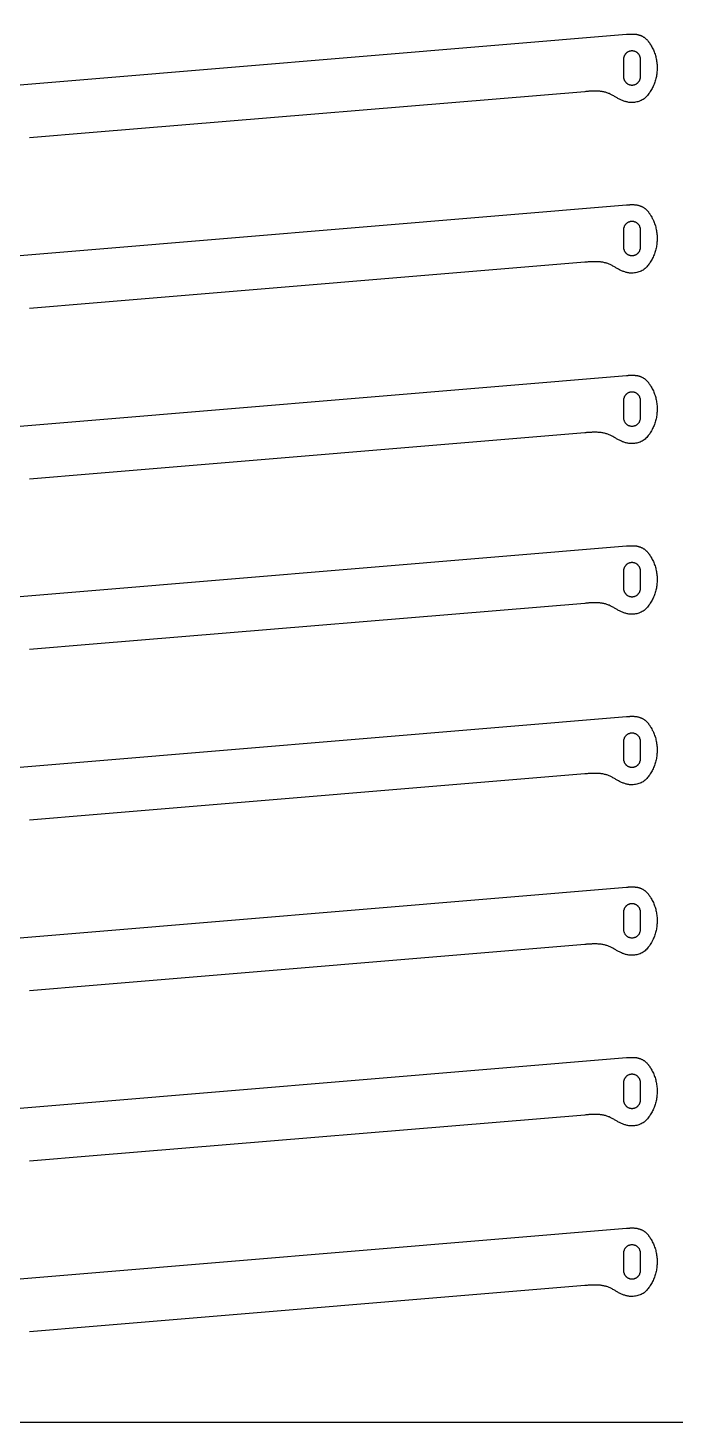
# Model space of a CAD drawing. Header units: millimetres. Extents: x 0 to 590, y 0 to 295.
# Drawn here: x 243.5 to 315.6, y 0 to 155.3 of the extents above; entities that cross this region are included whole.
import ezdxf

# ---------------------------------------------------------------- set-up
doc = ezdxf.new("R2010")
doc.units = ezdxf.units.MM
doc.layers.add('CUT_red', color=1, linetype='Continuous', true_color=0xff0000)
doc.layers.add('REF_delete', color=7, linetype='Continuous')

msp = doc.modelspace()

# ---------------------------------------------------------------- linework, layer by layer
at = {"layer": 'CUT_red', "true_color": 0xff0000}
for points in [[(231.96, 148.08), (235.49, 148.37), (310.18, 154.6), (310.24, 154.6), (310.3, 154.61)], [(310.3, 154.61), (310.36, 154.61), (310.42, 154.62), (310.48, 154.62), (310.54, 154.62), (310.59, 154.63), (310.65, 154.63), (310.71, 154.63), (310.77, 154.63), (310.83, 154.63), (310.89, 154.63), (310.95, 154.63), (311, 154.63), (311.06, 154.62), (311.12, 154.62), (311.17, 154.61), (311.23, 154.61), (311.29, 154.6), (311.34, 154.59), (311.4, 154.58), (311.45, 154.57), (311.5, 154.55), (311.56, 154.54), (311.61, 154.52), (311.66, 154.51), (311.71, 154.49), (311.76, 154.47), (311.81, 154.45), (311.86, 154.43), (311.91, 154.41), (311.96, 154.38), (312, 154.36), (312.05, 154.33), (312.09, 154.3), (312.14, 154.27), (312.18, 154.24), (312.22, 154.21), (312.26, 154.18), (312.3, 154.15), (312.34, 154.11), (312.38, 154.08), (312.42, 154.04), (312.45, 154.01), (312.49, 153.97), (312.52, 153.93), (312.56, 153.89), (312.59, 153.85), (312.62, 153.81), (312.65, 153.77), (312.68, 153.73), (312.71, 153.68), (312.74, 153.64), (312.77, 153.6), (312.8, 153.55), (312.83, 153.51), (312.85, 153.47), (312.88, 153.42), (312.91, 153.38), (312.93, 153.33), (313, 153.22), (313.06, 153.1), (313.12, 152.99), (313.18, 152.87), (313.23, 152.75), (313.28, 152.63), (313.32, 152.5), (313.37, 152.38), (313.4, 152.25), (313.44, 152.13), (313.47, 152), (313.5, 151.87), (313.52, 151.74), (313.54, 151.61), (313.56, 151.48), (313.58, 151.35), (313.59, 151.22), (313.59, 151.09), (313.6, 150.96), (313.6, 150.83), (313.6, 150.7), (313.59, 150.56), (313.58, 150.43), (313.57, 150.3), (313.56, 150.17), (313.54, 150.04), (313.51, 149.91), (313.49, 149.78), (313.46, 149.66), (313.43, 149.53), (313.39, 149.4), (313.35, 149.28), (313.31, 149.15), (313.26, 149.03), (313.21, 148.91), (313.16, 148.79), (313.1, 148.67), (313.04, 148.56), (312.98, 148.44), (312.91, 148.33), (312.84, 148.22), (312.77, 148.11), (312.69, 148), (312.61, 147.9), (312.53, 147.8), (312.44, 147.7), (312.35, 147.6), (312.26, 147.51), (312.16, 147.42), (312.05, 147.34), (311.94, 147.29), (311.82, 147.23), (311.7, 147.18), (311.57, 147.13), (311.45, 147.09), (311.32, 147.06), (311.19, 147.04), (311.06, 147.02), (310.93, 147), (310.8, 147), (310.71, 147), (310.62, 147), (310.53, 147.01), (310.43, 147.02), (310.34, 147.04), (310.25, 147.06), (310.16, 147.08), (310.08, 147.1), (309.99, 147.13), (309.9, 147.16), (309.81, 147.19), (309.73, 147.22), (309.64, 147.26), (309.56, 147.3), (309.48, 147.34), (309.4, 147.38), (309.31, 147.42), (309.23, 147.46), (309.15, 147.51), (309.07, 147.55), (308.99, 147.6), (308.91, 147.65), (308.84, 147.69), (308.76, 147.74), (308.68, 147.78), (308.59, 147.83), (308.51, 147.87), (308.43, 147.91), (308.35, 147.95), (308.27, 147.99), (308.18, 148.02), (308.09, 148.06), (308.01, 148.09), (307.92, 148.11), (307.83, 148.14), (307.74, 148.16), (307.65, 148.18), (307.56, 148.2), (307.47, 148.22), (307.38, 148.23), (307.29, 148.24), (307.2, 148.25), (307.11, 148.26), (307.02, 148.26), (306.93, 148.27), (306.83, 148.27), (306.74, 148.27), (306.65, 148.27), (306.56, 148.27), (306.47, 148.27), (306.37, 148.27), (306.28, 148.26), (306.19, 148.26), (306.1, 148.25), (306.01, 148.25), (305.92, 148.24), (305.82, 148.23), (305.73, 148.23), (305.64, 148.22), (305.55, 148.21), (250.8, 143.65), (243.69, 143.06)], [(311.75, 149.9), (311.75, 151.8), (311.75, 151.85), (311.75, 151.89), (311.74, 151.94), (311.73, 151.99), (311.72, 152.03), (311.71, 152.08), (311.69, 152.12), (311.68, 152.16), (311.66, 152.21), (311.64, 152.25), (311.62, 152.29), (311.59, 152.33), (311.56, 152.37), (311.53, 152.4), (311.5, 152.44), (311.47, 152.47), (311.44, 152.5), (311.4, 152.53), (311.37, 152.56), (311.33, 152.59), (311.29, 152.61), (311.25, 152.64), (311.21, 152.66), (311.16, 152.68), (311.12, 152.69), (311.08, 152.71), (311.03, 152.72), (310.99, 152.73), (310.94, 152.74), (310.89, 152.75), (310.85, 152.75), (310.8, 152.75), (310.75, 152.75), (310.71, 152.75), (310.66, 152.74), (310.61, 152.73), (310.57, 152.72), (310.52, 152.71), (310.48, 152.69), (310.44, 152.68), (310.39, 152.66), (310.35, 152.64), (310.31, 152.61), (310.27, 152.59), (310.23, 152.56), (310.2, 152.53), (310.16, 152.5), (310.13, 152.47), (310.1, 152.44), (310.07, 152.4), (310.04, 152.37), (310.01, 152.33), (309.99, 152.29), (309.96, 152.25), (309.94, 152.21), (309.92, 152.16), (309.91, 152.12), (309.89, 152.08), (309.88, 152.03), (309.87, 151.99), (309.86, 151.94), (309.85, 151.89), (309.85, 151.85), (309.85, 151.8), (309.85, 149.9), (309.85, 149.85), (309.85, 149.81), (309.86, 149.76), (309.87, 149.71), (309.88, 149.67), (309.89, 149.62), (309.91, 149.58), (309.92, 149.54), (309.94, 149.49), (309.96, 149.45), (309.99, 149.41), (310.01, 149.37), (310.04, 149.33), (310.07, 149.3), (310.1, 149.26), (310.13, 149.23), (310.16, 149.2), (310.2, 149.17), (310.23, 149.14), (310.27, 149.11), (310.31, 149.09), (310.35, 149.06), (310.39, 149.04), (310.44, 149.02), (310.48, 149.01), (310.52, 148.99), (310.57, 148.98), (310.61, 148.97), (310.66, 148.96), (310.71, 148.95), (310.75, 148.95), (310.8, 148.95), (310.85, 148.95), (310.89, 148.95), (310.94, 148.96), (310.99, 148.97), (311.03, 148.98), (311.08, 148.99), (311.12, 149.01), (311.16, 149.02), (311.21, 149.04), (311.25, 149.06), (311.29, 149.09), (311.33, 149.11), (311.37, 149.14), (311.4, 149.17), (311.44, 149.2), (311.47, 149.23), (311.5, 149.26), (311.53, 149.3), (311.56, 149.33), (311.59, 149.37), (311.62, 149.41), (311.64, 149.45), (311.66, 149.49), (311.68, 149.54), (311.69, 149.58), (311.71, 149.62), (311.72, 149.67), (311.73, 149.71), (311.74, 149.76), (311.75, 149.81), (311.75, 149.85), (311.75, 149.9)], [(231.96, 129.08), (235.49, 129.37), (310.18, 135.6), (310.24, 135.6), (310.3, 135.61)], [(310.3, 135.61), (310.36, 135.61), (310.42, 135.62), (310.48, 135.62), (310.54, 135.62), (310.59, 135.63), (310.65, 135.63), (310.71, 135.63), (310.77, 135.63), (310.83, 135.63), (310.89, 135.63), (310.95, 135.63), (311, 135.63), (311.06, 135.62), (311.12, 135.62), (311.17, 135.61), (311.23, 135.61), (311.29, 135.6), (311.34, 135.59), (311.4, 135.58), (311.45, 135.57), (311.5, 135.55), (311.56, 135.54), (311.61, 135.52), (311.66, 135.51), (311.71, 135.49), (311.76, 135.47), (311.81, 135.45), (311.86, 135.43), (311.91, 135.41), (311.96, 135.38), (312, 135.36), (312.05, 135.33), (312.09, 135.3), (312.14, 135.27), (312.18, 135.24), (312.22, 135.21), (312.26, 135.18), (312.3, 135.15), (312.34, 135.11), (312.38, 135.08), (312.42, 135.04), (312.45, 135.01), (312.49, 134.97), (312.52, 134.93), (312.56, 134.89), (312.59, 134.85), (312.62, 134.81), (312.65, 134.77), (312.68, 134.73), (312.71, 134.68), (312.74, 134.64), (312.77, 134.6), (312.8, 134.55), (312.83, 134.51), (312.85, 134.47), (312.88, 134.42), (312.91, 134.38), (312.93, 134.33), (313, 134.22), (313.06, 134.1), (313.12, 133.99), (313.18, 133.87), (313.23, 133.75), (313.28, 133.63), (313.32, 133.5), (313.37, 133.38), (313.4, 133.25), (313.44, 133.13), (313.47, 133), (313.5, 132.87), (313.52, 132.74), (313.54, 132.61), (313.56, 132.48), (313.58, 132.35), (313.59, 132.22), (313.59, 132.09), (313.6, 131.96), (313.6, 131.83), (313.6, 131.7), (313.59, 131.56), (313.58, 131.43), (313.57, 131.3), (313.56, 131.17), (313.54, 131.04), (313.51, 130.91), (313.49, 130.78), (313.46, 130.66), (313.43, 130.53), (313.39, 130.4), (313.35, 130.28), (313.31, 130.15), (313.26, 130.03), (313.21, 129.91), (313.16, 129.79), (313.1, 129.67), (313.04, 129.56), (312.98, 129.44), (312.91, 129.33), (312.84, 129.22), (312.77, 129.11), (312.69, 129), (312.61, 128.9), (312.53, 128.8), (312.44, 128.7), (312.35, 128.6), (312.26, 128.51), (312.16, 128.42), (312.05, 128.34), (311.94, 128.29), (311.82, 128.23), (311.7, 128.18), (311.57, 128.13), (311.45, 128.09), (311.32, 128.06), (311.19, 128.04), (311.06, 128.02), (310.93, 128), (310.8, 128), (310.71, 128), (310.62, 128), (310.53, 128.01), (310.43, 128.02), (310.34, 128.04), (310.25, 128.06), (310.16, 128.08), (310.08, 128.1), (309.99, 128.13), (309.9, 128.16), (309.81, 128.19), (309.73, 128.22), (309.64, 128.26), (309.56, 128.3), (309.48, 128.34), (309.4, 128.38), (309.31, 128.42), (309.23, 128.46), (309.15, 128.51), (309.07, 128.55), (308.99, 128.6), (308.91, 128.65), (308.84, 128.69), (308.76, 128.74), (308.68, 128.78), (308.59, 128.83), (308.51, 128.87), (308.43, 128.91), (308.35, 128.95), (308.27, 128.99), (308.18, 129.02), (308.09, 129.06), (308.01, 129.09), (307.92, 129.11), (307.83, 129.14), (307.74, 129.16), (307.65, 129.18), (307.56, 129.2), (307.47, 129.22), (307.38, 129.23), (307.29, 129.24), (307.2, 129.25), (307.11, 129.26), (307.02, 129.26), (306.93, 129.27), (306.83, 129.27), (306.74, 129.27), (306.65, 129.27), (306.56, 129.27), (306.47, 129.27), (306.37, 129.27), (306.28, 129.26), (306.19, 129.26), (306.1, 129.25), (306.01, 129.25), (305.92, 129.24), (305.82, 129.23), (305.73, 129.23), (305.64, 129.22), (305.55, 129.21), (250.8, 124.65), (243.69, 124.06)], [(311.75, 130.9), (311.75, 132.8), (311.75, 132.85), (311.75, 132.89), (311.74, 132.94), (311.73, 132.99), (311.72, 133.03), (311.71, 133.08), (311.69, 133.12), (311.68, 133.16), (311.66, 133.21), (311.64, 133.25), (311.62, 133.29), (311.59, 133.33), (311.56, 133.37), (311.53, 133.4), (311.5, 133.44), (311.47, 133.47), (311.44, 133.5), (311.4, 133.53), (311.37, 133.56), (311.33, 133.59), (311.29, 133.61), (311.25, 133.64), (311.21, 133.66), (311.16, 133.68), (311.12, 133.69), (311.08, 133.71), (311.03, 133.72), (310.99, 133.73), (310.94, 133.74), (310.89, 133.75), (310.85, 133.75), (310.8, 133.75), (310.75, 133.75), (310.71, 133.75), (310.66, 133.74), (310.61, 133.73), (310.57, 133.72), (310.52, 133.71), (310.48, 133.69), (310.44, 133.68), (310.39, 133.66), (310.35, 133.64), (310.31, 133.61), (310.27, 133.59), (310.23, 133.56), (310.2, 133.53), (310.16, 133.5), (310.13, 133.47), (310.1, 133.44), (310.07, 133.4), (310.04, 133.37), (310.01, 133.33), (309.99, 133.29), (309.96, 133.25), (309.94, 133.21), (309.92, 133.16), (309.91, 133.12), (309.89, 133.08), (309.88, 133.03), (309.87, 132.99), (309.86, 132.94), (309.85, 132.89), (309.85, 132.85), (309.85, 132.8), (309.85, 130.9), (309.85, 130.85), (309.85, 130.81), (309.86, 130.76), (309.87, 130.71), (309.88, 130.67), (309.89, 130.62), (309.91, 130.58), (309.92, 130.54), (309.94, 130.49), (309.96, 130.45), (309.99, 130.41), (310.01, 130.37), (310.04, 130.33), (310.07, 130.3), (310.1, 130.26), (310.13, 130.23), (310.16, 130.2), (310.2, 130.17), (310.23, 130.14), (310.27, 130.11), (310.31, 130.09), (310.35, 130.06), (310.39, 130.04), (310.44, 130.02), (310.48, 130.01), (310.52, 129.99), (310.57, 129.98), (310.61, 129.97), (310.66, 129.96), (310.71, 129.95), (310.75, 129.95), (310.8, 129.95), (310.85, 129.95), (310.89, 129.95), (310.94, 129.96), (310.99, 129.97), (311.03, 129.98), (311.08, 129.99), (311.12, 130.01), (311.16, 130.02), (311.21, 130.04), (311.25, 130.06), (311.29, 130.09), (311.33, 130.11), (311.37, 130.14), (311.4, 130.17), (311.44, 130.2), (311.47, 130.23), (311.5, 130.26), (311.53, 130.3), (311.56, 130.33), (311.59, 130.37), (311.62, 130.41), (311.64, 130.45), (311.66, 130.49), (311.68, 130.54), (311.69, 130.58), (311.71, 130.62), (311.72, 130.67), (311.73, 130.71), (311.74, 130.76), (311.75, 130.81), (311.75, 130.85), (311.75, 130.9)], [(231.96, 110.08), (235.49, 110.37), (310.18, 116.6), (310.24, 116.6), (310.3, 116.61)], [(310.3, 116.61), (310.36, 116.61), (310.42, 116.62), (310.48, 116.62), (310.54, 116.62), (310.59, 116.63), (310.65, 116.63), (310.71, 116.63), (310.77, 116.63), (310.83, 116.63), (310.89, 116.63), (310.95, 116.63), (311, 116.63), (311.06, 116.62), (311.12, 116.62), (311.17, 116.61), (311.23, 116.61), (311.29, 116.6), (311.34, 116.59), (311.4, 116.58), (311.45, 116.57), (311.5, 116.55), (311.56, 116.54), (311.61, 116.52), (311.66, 116.51), (311.71, 116.49), (311.76, 116.47), (311.81, 116.45), (311.86, 116.43), (311.91, 116.41), (311.96, 116.38), (312, 116.36), (312.05, 116.33), (312.09, 116.3), (312.14, 116.27), (312.18, 116.24), (312.22, 116.21), (312.26, 116.18), (312.3, 116.15), (312.34, 116.11), (312.38, 116.08), (312.42, 116.04), (312.45, 116.01), (312.49, 115.97), (312.52, 115.93), (312.56, 115.89), (312.59, 115.85), (312.62, 115.81), (312.65, 115.77), (312.68, 115.73), (312.71, 115.68), (312.74, 115.64), (312.77, 115.6), (312.8, 115.55), (312.83, 115.51), (312.85, 115.47), (312.88, 115.42), (312.91, 115.38), (312.93, 115.33), (313, 115.22), (313.06, 115.1), (313.12, 114.99), (313.18, 114.87), (313.23, 114.75), (313.28, 114.63), (313.32, 114.5), (313.37, 114.38), (313.4, 114.25), (313.44, 114.13), (313.47, 114), (313.5, 113.87), (313.52, 113.74), (313.54, 113.61), (313.56, 113.48), (313.58, 113.35), (313.59, 113.22), (313.59, 113.09), (313.6, 112.96), (313.6, 112.83), (313.6, 112.7), (313.59, 112.56), (313.58, 112.43), (313.57, 112.3), (313.56, 112.17), (313.54, 112.04), (313.51, 111.91), (313.49, 111.78), (313.46, 111.66), (313.43, 111.53), (313.39, 111.4), (313.35, 111.28), (313.31, 111.15), (313.26, 111.03), (313.21, 110.91), (313.16, 110.79), (313.1, 110.67), (313.04, 110.56), (312.98, 110.44), (312.91, 110.33), (312.84, 110.22), (312.77, 110.11), (312.69, 110), (312.61, 109.9), (312.53, 109.8), (312.44, 109.7), (312.35, 109.6), (312.26, 109.51), (312.16, 109.42), (312.05, 109.34), (311.94, 109.29), (311.82, 109.23), (311.7, 109.18), (311.57, 109.13), (311.45, 109.09), (311.32, 109.06), (311.19, 109.04), (311.06, 109.02), (310.93, 109), (310.8, 109), (310.71, 109), (310.62, 109), (310.53, 109.01), (310.43, 109.02), (310.34, 109.04), (310.25, 109.06), (310.16, 109.08), (310.08, 109.1), (309.99, 109.13), (309.9, 109.16), (309.81, 109.19), (309.73, 109.22), (309.64, 109.26), (309.56, 109.3), (309.48, 109.34), (309.4, 109.38), (309.31, 109.42), (309.23, 109.46), (309.15, 109.51), (309.07, 109.55), (308.99, 109.6), (308.91, 109.65), (308.84, 109.69), (308.76, 109.74), (308.68, 109.78), (308.59, 109.83), (308.51, 109.87), (308.43, 109.91), (308.35, 109.95), (308.27, 109.99), (308.18, 110.02), (308.09, 110.06), (308.01, 110.09), (307.92, 110.11), (307.83, 110.14), (307.74, 110.16), (307.65, 110.18), (307.56, 110.2), (307.47, 110.22), (307.38, 110.23), (307.29, 110.24), (307.2, 110.25), (307.11, 110.26), (307.02, 110.26), (306.93, 110.27), (306.83, 110.27), (306.74, 110.27), (306.65, 110.27), (306.56, 110.27), (306.47, 110.27), (306.37, 110.27), (306.28, 110.26), (306.19, 110.26), (306.1, 110.25), (306.01, 110.25), (305.92, 110.24), (305.82, 110.23), (305.73, 110.23), (305.64, 110.22), (305.55, 110.21), (250.8, 105.65), (243.69, 105.06)], [(311.75, 111.9), (311.75, 113.8), (311.75, 113.85), (311.75, 113.89), (311.74, 113.94), (311.73, 113.99), (311.72, 114.03), (311.71, 114.08), (311.69, 114.12), (311.68, 114.16), (311.66, 114.21), (311.64, 114.25), (311.62, 114.29), (311.59, 114.33), (311.56, 114.37), (311.53, 114.4), (311.5, 114.44), (311.47, 114.47), (311.44, 114.5), (311.4, 114.53), (311.37, 114.56), (311.33, 114.59), (311.29, 114.61), (311.25, 114.64), (311.21, 114.66), (311.16, 114.68), (311.12, 114.69), (311.08, 114.71), (311.03, 114.72), (310.99, 114.73), (310.94, 114.74), (310.89, 114.75), (310.85, 114.75), (310.8, 114.75), (310.75, 114.75), (310.71, 114.75), (310.66, 114.74), (310.61, 114.73), (310.57, 114.72), (310.52, 114.71), (310.48, 114.69), (310.44, 114.68), (310.39, 114.66), (310.35, 114.64), (310.31, 114.61), (310.27, 114.59), (310.23, 114.56), (310.2, 114.53), (310.16, 114.5), (310.13, 114.47), (310.1, 114.44), (310.07, 114.4), (310.04, 114.37), (310.01, 114.33), (309.99, 114.29), (309.96, 114.25), (309.94, 114.21), (309.92, 114.16), (309.91, 114.12), (309.89, 114.08), (309.88, 114.03), (309.87, 113.99), (309.86, 113.94), (309.85, 113.89), (309.85, 113.85), (309.85, 113.8), (309.85, 111.9), (309.85, 111.85), (309.85, 111.81), (309.86, 111.76), (309.87, 111.71), (309.88, 111.67), (309.89, 111.62), (309.91, 111.58), (309.92, 111.54), (309.94, 111.49), (309.96, 111.45), (309.99, 111.41), (310.01, 111.37), (310.04, 111.33), (310.07, 111.3), (310.1, 111.26), (310.13, 111.23), (310.16, 111.2), (310.2, 111.17), (310.23, 111.14), (310.27, 111.11), (310.31, 111.09), (310.35, 111.06), (310.39, 111.04), (310.44, 111.02), (310.48, 111.01), (310.52, 110.99), (310.57, 110.98), (310.61, 110.97), (310.66, 110.96), (310.71, 110.95), (310.75, 110.95), (310.8, 110.95), (310.85, 110.95), (310.89, 110.95), (310.94, 110.96), (310.99, 110.97), (311.03, 110.98), (311.08, 110.99), (311.12, 111.01), (311.16, 111.02), (311.21, 111.04), (311.25, 111.06), (311.29, 111.09), (311.33, 111.11), (311.37, 111.14), (311.4, 111.17), (311.44, 111.2), (311.47, 111.23), (311.5, 111.26), (311.53, 111.3), (311.56, 111.33), (311.59, 111.37), (311.62, 111.41), (311.64, 111.45), (311.66, 111.49), (311.68, 111.54), (311.69, 111.58), (311.71, 111.62), (311.72, 111.67), (311.73, 111.71), (311.74, 111.76), (311.75, 111.81), (311.75, 111.85), (311.75, 111.9)], [(231.96, 91.08), (235.49, 91.37), (310.18, 97.6), (310.24, 97.6), (310.3, 97.61)], [(310.3, 97.61), (310.36, 97.61), (310.42, 97.62), (310.48, 97.62), (310.54, 97.62), (310.59, 97.63), (310.65, 97.63), (310.71, 97.63), (310.77, 97.63), (310.83, 97.63), (310.89, 97.63), (310.95, 97.63), (311, 97.63), (311.06, 97.62), (311.12, 97.62), (311.17, 97.61), (311.23, 97.61), (311.29, 97.6), (311.34, 97.59), (311.4, 97.58), (311.45, 97.57), (311.5, 97.55), (311.56, 97.54), (311.61, 97.52), (311.66, 97.51), (311.71, 97.49), (311.76, 97.47), (311.81, 97.45), (311.86, 97.43), (311.91, 97.41), (311.96, 97.38), (312, 97.36), (312.05, 97.33), (312.09, 97.3), (312.14, 97.27), (312.18, 97.24), (312.22, 97.21), (312.26, 97.18), (312.3, 97.15), (312.34, 97.11), (312.38, 97.08), (312.42, 97.04), (312.45, 97.01), (312.49, 96.97), (312.52, 96.93), (312.56, 96.89), (312.59, 96.85), (312.62, 96.81), (312.65, 96.77), (312.68, 96.73), (312.71, 96.68), (312.74, 96.64), (312.77, 96.6), (312.8, 96.55), (312.83, 96.51), (312.85, 96.47), (312.88, 96.42), (312.91, 96.38), (312.93, 96.33), (313, 96.22), (313.06, 96.1), (313.12, 95.99), (313.18, 95.87), (313.23, 95.75), (313.28, 95.63), (313.32, 95.5), (313.37, 95.38), (313.4, 95.25), (313.44, 95.13), (313.47, 95), (313.5, 94.87), (313.52, 94.74), (313.54, 94.61), (313.56, 94.48), (313.58, 94.35), (313.59, 94.22), (313.59, 94.09), (313.6, 93.96), (313.6, 93.83), (313.6, 93.7), (313.59, 93.56), (313.58, 93.43), (313.57, 93.3), (313.56, 93.17), (313.54, 93.04), (313.51, 92.91), (313.49, 92.78), (313.46, 92.66), (313.43, 92.53), (313.39, 92.4), (313.35, 92.28), (313.31, 92.15), (313.26, 92.03), (313.21, 91.91), (313.16, 91.79), (313.1, 91.67), (313.04, 91.56), (312.98, 91.44), (312.91, 91.33), (312.84, 91.22), (312.77, 91.11), (312.69, 91), (312.61, 90.9), (312.53, 90.8), (312.44, 90.7), (312.35, 90.6), (312.26, 90.51), (312.16, 90.42), (312.05, 90.34), (311.94, 90.29), (311.82, 90.23), (311.7, 90.18), (311.57, 90.13), (311.45, 90.09), (311.32, 90.06), (311.19, 90.04), (311.06, 90.02), (310.93, 90), (310.8, 90), (310.71, 90), (310.62, 90), (310.53, 90.01), (310.43, 90.02), (310.34, 90.04), (310.25, 90.06), (310.16, 90.08), (310.08, 90.1), (309.99, 90.13), (309.9, 90.16), (309.81, 90.19), (309.73, 90.22), (309.64, 90.26), (309.56, 90.3), (309.48, 90.34), (309.4, 90.38), (309.31, 90.42), (309.23, 90.46), (309.15, 90.51), (309.07, 90.55), (308.99, 90.6), (308.91, 90.65), (308.84, 90.69), (308.76, 90.74), (308.68, 90.78), (308.59, 90.83), (308.51, 90.87), (308.43, 90.91), (308.35, 90.95), (308.27, 90.99), (308.18, 91.02), (308.09, 91.06), (308.01, 91.09), (307.92, 91.11), (307.83, 91.14), (307.74, 91.16), (307.65, 91.18), (307.56, 91.2), (307.47, 91.22), (307.38, 91.23), (307.29, 91.24), (307.2, 91.25), (307.11, 91.26), (307.02, 91.26), (306.93, 91.27), (306.83, 91.27), (306.74, 91.27), (306.65, 91.27), (306.56, 91.27), (306.47, 91.27), (306.37, 91.27), (306.28, 91.26), (306.19, 91.26), (306.1, 91.25), (306.01, 91.25), (305.92, 91.24), (305.82, 91.23), (305.73, 91.23), (305.64, 91.22), (305.55, 91.21), (250.8, 86.65), (243.69, 86.06)], [(311.75, 92.9), (311.75, 94.8), (311.75, 94.85), (311.75, 94.89), (311.74, 94.94), (311.73, 94.99), (311.72, 95.03), (311.71, 95.08), (311.69, 95.12), (311.68, 95.16), (311.66, 95.21), (311.64, 95.25), (311.62, 95.29), (311.59, 95.33), (311.56, 95.37), (311.53, 95.4), (311.5, 95.44), (311.47, 95.47), (311.44, 95.5), (311.4, 95.53), (311.37, 95.56), (311.33, 95.59), (311.29, 95.61), (311.25, 95.64), (311.21, 95.66), (311.16, 95.68), (311.12, 95.69), (311.08, 95.71), (311.03, 95.72), (310.99, 95.73), (310.94, 95.74), (310.89, 95.75), (310.85, 95.75), (310.8, 95.75), (310.75, 95.75), (310.71, 95.75), (310.66, 95.74), (310.61, 95.73), (310.57, 95.72), (310.52, 95.71), (310.48, 95.69), (310.44, 95.68), (310.39, 95.66), (310.35, 95.64), (310.31, 95.61), (310.27, 95.59), (310.23, 95.56), (310.2, 95.53), (310.16, 95.5), (310.13, 95.47), (310.1, 95.44), (310.07, 95.4), (310.04, 95.37), (310.01, 95.33), (309.99, 95.29), (309.96, 95.25), (309.94, 95.21), (309.92, 95.16), (309.91, 95.12), (309.89, 95.08), (309.88, 95.03), (309.87, 94.99), (309.86, 94.94), (309.85, 94.89), (309.85, 94.85), (309.85, 94.8), (309.85, 92.9), (309.85, 92.85), (309.85, 92.81), (309.86, 92.76), (309.87, 92.71), (309.88, 92.67), (309.89, 92.62), (309.91, 92.58), (309.92, 92.54), (309.94, 92.49), (309.96, 92.45), (309.99, 92.41), (310.01, 92.37), (310.04, 92.33), (310.07, 92.3), (310.1, 92.26), (310.13, 92.23), (310.16, 92.2), (310.2, 92.17), (310.23, 92.14), (310.27, 92.11), (310.31, 92.09), (310.35, 92.06), (310.39, 92.04), (310.44, 92.02), (310.48, 92.01), (310.52, 91.99), (310.57, 91.98), (310.61, 91.97), (310.66, 91.96), (310.71, 91.95), (310.75, 91.95), (310.8, 91.95), (310.85, 91.95), (310.89, 91.95), (310.94, 91.96), (310.99, 91.97), (311.03, 91.98), (311.08, 91.99), (311.12, 92.01), (311.16, 92.02), (311.21, 92.04), (311.25, 92.06), (311.29, 92.09), (311.33, 92.11), (311.37, 92.14), (311.4, 92.17), (311.44, 92.2), (311.47, 92.23), (311.5, 92.26), (311.53, 92.3), (311.56, 92.33), (311.59, 92.37), (311.62, 92.41), (311.64, 92.45), (311.66, 92.49), (311.68, 92.54), (311.69, 92.58), (311.71, 92.62), (311.72, 92.67), (311.73, 92.71), (311.74, 92.76), (311.75, 92.81), (311.75, 92.85), (311.75, 92.9)], [(231.96, 72.08), (235.49, 72.37), (310.18, 78.6), (310.24, 78.6), (310.3, 78.61)], [(310.3, 78.61), (310.36, 78.61), (310.42, 78.62), (310.48, 78.62), (310.54, 78.62), (310.59, 78.63), (310.65, 78.63), (310.71, 78.63), (310.77, 78.63), (310.83, 78.63), (310.89, 78.63), (310.95, 78.63), (311, 78.63), (311.06, 78.62), (311.12, 78.62), (311.17, 78.61), (311.23, 78.61), (311.29, 78.6), (311.34, 78.59), (311.4, 78.58), (311.45, 78.57), (311.5, 78.55), (311.56, 78.54), (311.61, 78.52), (311.66, 78.51), (311.71, 78.49), (311.76, 78.47), (311.81, 78.45), (311.86, 78.43), (311.91, 78.41), (311.96, 78.38), (312, 78.36), (312.05, 78.33), (312.09, 78.3), (312.14, 78.27), (312.18, 78.24), (312.22, 78.21), (312.26, 78.18), (312.3, 78.15), (312.34, 78.11), (312.38, 78.08), (312.42, 78.04), (312.45, 78.01), (312.49, 77.97), (312.52, 77.93), (312.56, 77.89), (312.59, 77.85), (312.62, 77.81), (312.65, 77.77), (312.68, 77.73), (312.71, 77.68), (312.74, 77.64), (312.77, 77.6), (312.8, 77.55), (312.83, 77.51), (312.85, 77.47), (312.88, 77.42), (312.91, 77.38), (312.93, 77.33), (313, 77.22), (313.06, 77.1), (313.12, 76.99), (313.18, 76.87), (313.23, 76.75), (313.28, 76.63), (313.32, 76.5), (313.37, 76.38), (313.4, 76.25), (313.44, 76.13), (313.47, 76), (313.5, 75.87), (313.52, 75.74), (313.54, 75.61), (313.56, 75.48), (313.58, 75.35), (313.59, 75.22), (313.59, 75.09), (313.6, 74.96), (313.6, 74.83), (313.6, 74.7), (313.59, 74.56), (313.58, 74.43), (313.57, 74.3), (313.56, 74.17), (313.54, 74.04), (313.51, 73.91), (313.49, 73.78), (313.46, 73.66), (313.43, 73.53), (313.39, 73.4), (313.35, 73.28), (313.31, 73.15), (313.26, 73.03), (313.21, 72.91), (313.16, 72.79), (313.1, 72.67), (313.04, 72.56), (312.98, 72.44), (312.91, 72.33), (312.84, 72.22), (312.77, 72.11), (312.69, 72), (312.61, 71.9), (312.53, 71.8), (312.44, 71.7), (312.35, 71.6), (312.26, 71.51), (312.16, 71.42), (312.05, 71.34), (311.94, 71.29), (311.82, 71.23), (311.7, 71.18), (311.57, 71.13), (311.45, 71.09), (311.32, 71.06), (311.19, 71.04), (311.06, 71.02), (310.93, 71), (310.8, 71), (310.71, 71), (310.62, 71), (310.53, 71.01), (310.43, 71.02), (310.34, 71.04), (310.25, 71.06), (310.16, 71.08), (310.08, 71.1), (309.99, 71.13), (309.9, 71.16), (309.81, 71.19), (309.73, 71.22), (309.64, 71.26), (309.56, 71.3), (309.48, 71.34), (309.4, 71.38), (309.31, 71.42), (309.23, 71.46), (309.15, 71.51), (309.07, 71.55), (308.99, 71.6), (308.91, 71.65), (308.84, 71.69), (308.76, 71.74), (308.68, 71.78), (308.59, 71.83), (308.51, 71.87), (308.43, 71.91), (308.35, 71.95), (308.27, 71.99), (308.18, 72.02), (308.09, 72.06), (308.01, 72.09), (307.92, 72.11), (307.83, 72.14), (307.74, 72.16), (307.65, 72.18), (307.56, 72.2), (307.47, 72.22), (307.38, 72.23), (307.29, 72.24), (307.2, 72.25), (307.11, 72.26), (307.02, 72.26), (306.93, 72.27), (306.83, 72.27), (306.74, 72.27), (306.65, 72.27), (306.56, 72.27), (306.47, 72.27), (306.37, 72.27), (306.28, 72.26), (306.19, 72.26), (306.1, 72.25), (306.01, 72.25), (305.92, 72.24), (305.82, 72.23), (305.73, 72.23), (305.64, 72.22), (305.55, 72.21), (250.8, 67.65), (243.69, 67.06)], [(311.75, 73.9), (311.75, 75.8), (311.75, 75.85), (311.75, 75.89), (311.74, 75.94), (311.73, 75.99), (311.72, 76.03), (311.71, 76.08), (311.69, 76.12), (311.68, 76.16), (311.66, 76.21), (311.64, 76.25), (311.62, 76.29), (311.59, 76.33), (311.56, 76.37), (311.53, 76.4), (311.5, 76.44), (311.47, 76.47), (311.44, 76.5), (311.4, 76.53), (311.37, 76.56), (311.33, 76.59), (311.29, 76.61), (311.25, 76.64), (311.21, 76.66), (311.16, 76.68), (311.12, 76.69), (311.08, 76.71), (311.03, 76.72), (310.99, 76.73), (310.94, 76.74), (310.89, 76.75), (310.85, 76.75), (310.8, 76.75), (310.75, 76.75), (310.71, 76.75), (310.66, 76.74), (310.61, 76.73), (310.57, 76.72), (310.52, 76.71), (310.48, 76.69), (310.44, 76.68), (310.39, 76.66), (310.35, 76.64), (310.31, 76.61), (310.27, 76.59), (310.23, 76.56), (310.2, 76.53), (310.16, 76.5), (310.13, 76.47), (310.1, 76.44), (310.07, 76.4), (310.04, 76.37), (310.01, 76.33), (309.99, 76.29), (309.96, 76.25), (309.94, 76.21), (309.92, 76.16), (309.91, 76.12), (309.89, 76.08), (309.88, 76.03), (309.87, 75.99), (309.86, 75.94), (309.85, 75.89), (309.85, 75.85), (309.85, 75.8), (309.85, 73.9), (309.85, 73.85), (309.85, 73.81), (309.86, 73.76), (309.87, 73.71), (309.88, 73.67), (309.89, 73.62), (309.91, 73.58), (309.92, 73.54), (309.94, 73.49), (309.96, 73.45), (309.99, 73.41), (310.01, 73.37), (310.04, 73.33), (310.07, 73.3), (310.1, 73.26), (310.13, 73.23), (310.16, 73.2), (310.2, 73.17), (310.23, 73.14), (310.27, 73.11), (310.31, 73.09), (310.35, 73.06), (310.39, 73.04), (310.44, 73.02), (310.48, 73.01), (310.52, 72.99), (310.57, 72.98), (310.61, 72.97), (310.66, 72.96), (310.71, 72.95), (310.75, 72.95), (310.8, 72.95), (310.85, 72.95), (310.89, 72.95), (310.94, 72.96), (310.99, 72.97), (311.03, 72.98), (311.08, 72.99), (311.12, 73.01), (311.16, 73.02), (311.21, 73.04), (311.25, 73.06), (311.29, 73.09), (311.33, 73.11), (311.37, 73.14), (311.4, 73.17), (311.44, 73.2), (311.47, 73.23), (311.5, 73.26), (311.53, 73.3), (311.56, 73.33), (311.59, 73.37), (311.62, 73.41), (311.64, 73.45), (311.66, 73.49), (311.68, 73.54), (311.69, 73.58), (311.71, 73.62), (311.72, 73.67), (311.73, 73.71), (311.74, 73.76), (311.75, 73.81), (311.75, 73.85), (311.75, 73.9)], [(231.96, 53.08), (235.49, 53.37), (310.18, 59.6), (310.24, 59.6), (310.3, 59.61)], [(310.3, 59.61), (310.36, 59.61), (310.42, 59.62), (310.48, 59.62), (310.54, 59.62), (310.59, 59.63), (310.65, 59.63), (310.71, 59.63), (310.77, 59.63), (310.83, 59.63), (310.89, 59.63), (310.95, 59.63), (311, 59.63), (311.06, 59.62), (311.12, 59.62), (311.17, 59.61), (311.23, 59.61), (311.29, 59.6), (311.34, 59.59), (311.4, 59.58), (311.45, 59.57), (311.5, 59.55), (311.56, 59.54), (311.61, 59.52), (311.66, 59.51), (311.71, 59.49), (311.76, 59.47), (311.81, 59.45), (311.86, 59.43), (311.91, 59.41), (311.96, 59.38), (312, 59.36), (312.05, 59.33), (312.09, 59.3), (312.14, 59.27), (312.18, 59.24), (312.22, 59.21), (312.26, 59.18), (312.3, 59.15), (312.34, 59.11), (312.38, 59.08), (312.42, 59.04), (312.45, 59.01), (312.49, 58.97), (312.52, 58.93), (312.56, 58.89), (312.59, 58.85), (312.62, 58.81), (312.65, 58.77), (312.68, 58.73), (312.71, 58.68), (312.74, 58.64), (312.77, 58.6), (312.8, 58.55), (312.83, 58.51), (312.85, 58.47), (312.88, 58.42), (312.91, 58.38), (312.93, 58.33), (313, 58.22), (313.06, 58.1), (313.12, 57.99), (313.18, 57.87), (313.23, 57.75), (313.28, 57.63), (313.32, 57.5), (313.37, 57.38), (313.4, 57.25), (313.44, 57.13), (313.47, 57), (313.5, 56.87), (313.52, 56.74), (313.54, 56.61), (313.56, 56.48), (313.58, 56.35), (313.59, 56.22), (313.59, 56.09), (313.6, 55.96), (313.6, 55.83), (313.6, 55.7), (313.59, 55.56), (313.58, 55.43), (313.57, 55.3), (313.56, 55.17), (313.54, 55.04), (313.51, 54.91), (313.49, 54.78), (313.46, 54.66), (313.43, 54.53), (313.39, 54.4), (313.35, 54.28), (313.31, 54.15), (313.26, 54.03), (313.21, 53.91), (313.16, 53.79), (313.1, 53.67), (313.04, 53.56), (312.98, 53.44), (312.91, 53.33), (312.84, 53.22), (312.77, 53.11), (312.69, 53), (312.61, 52.9), (312.53, 52.8), (312.44, 52.7), (312.35, 52.6), (312.26, 52.51), (312.16, 52.42), (312.05, 52.34), (311.94, 52.29), (311.82, 52.23), (311.7, 52.18), (311.57, 52.13), (311.45, 52.09), (311.32, 52.06), (311.19, 52.04), (311.06, 52.02), (310.93, 52), (310.8, 52), (310.71, 52), (310.62, 52), (310.53, 52.01), (310.43, 52.02), (310.34, 52.04), (310.25, 52.06), (310.16, 52.08), (310.08, 52.1), (309.99, 52.13), (309.9, 52.16), (309.81, 52.19), (309.73, 52.22), (309.64, 52.26), (309.56, 52.3), (309.48, 52.34), (309.4, 52.38), (309.31, 52.42), (309.23, 52.46), (309.15, 52.51), (309.07, 52.55), (308.99, 52.6), (308.91, 52.65), (308.84, 52.69), (308.76, 52.74), (308.68, 52.78), (308.59, 52.83), (308.51, 52.87), (308.43, 52.91), (308.35, 52.95), (308.27, 52.99), (308.18, 53.02), (308.09, 53.06), (308.01, 53.09), (307.92, 53.11), (307.83, 53.14), (307.74, 53.16), (307.65, 53.18), (307.56, 53.2), (307.47, 53.22), (307.38, 53.23), (307.29, 53.24), (307.2, 53.25), (307.11, 53.26), (307.02, 53.26), (306.93, 53.27), (306.83, 53.27), (306.74, 53.27), (306.65, 53.27), (306.56, 53.27), (306.47, 53.27), (306.37, 53.27), (306.28, 53.26), (306.19, 53.26), (306.1, 53.25), (306.01, 53.25), (305.92, 53.24), (305.82, 53.23), (305.73, 53.23), (305.64, 53.22), (305.55, 53.21), (250.8, 48.65), (243.69, 48.06)], [(311.75, 54.9), (311.75, 56.8), (311.75, 56.85), (311.75, 56.89), (311.74, 56.94), (311.73, 56.99), (311.72, 57.03), (311.71, 57.08), (311.69, 57.12), (311.68, 57.16), (311.66, 57.21), (311.64, 57.25), (311.62, 57.29), (311.59, 57.33), (311.56, 57.37), (311.53, 57.4), (311.5, 57.44), (311.47, 57.47), (311.44, 57.5), (311.4, 57.53), (311.37, 57.56), (311.33, 57.59), (311.29, 57.61), (311.25, 57.64), (311.21, 57.66), (311.16, 57.68), (311.12, 57.69), (311.08, 57.71), (311.03, 57.72), (310.99, 57.73), (310.94, 57.74), (310.89, 57.75), (310.85, 57.75), (310.8, 57.75), (310.75, 57.75), (310.71, 57.75), (310.66, 57.74), (310.61, 57.73), (310.57, 57.72), (310.52, 57.71), (310.48, 57.69), (310.44, 57.68), (310.39, 57.66), (310.35, 57.64), (310.31, 57.61), (310.27, 57.59), (310.23, 57.56), (310.2, 57.53), (310.16, 57.5), (310.13, 57.47), (310.1, 57.44), (310.07, 57.4), (310.04, 57.37), (310.01, 57.33), (309.99, 57.29), (309.96, 57.25), (309.94, 57.21), (309.92, 57.16), (309.91, 57.12), (309.89, 57.08), (309.88, 57.03), (309.87, 56.99), (309.86, 56.94), (309.85, 56.89), (309.85, 56.85), (309.85, 56.8), (309.85, 54.9), (309.85, 54.85), (309.85, 54.81), (309.86, 54.76), (309.87, 54.71), (309.88, 54.67), (309.89, 54.62), (309.91, 54.58), (309.92, 54.54), (309.94, 54.49), (309.96, 54.45), (309.99, 54.41), (310.01, 54.37), (310.04, 54.33), (310.07, 54.3), (310.1, 54.26), (310.13, 54.23), (310.16, 54.2), (310.2, 54.17), (310.23, 54.14), (310.27, 54.11), (310.31, 54.09), (310.35, 54.06), (310.39, 54.04), (310.44, 54.02), (310.48, 54.01), (310.52, 53.99), (310.57, 53.98), (310.61, 53.97), (310.66, 53.96), (310.71, 53.95), (310.75, 53.95), (310.8, 53.95), (310.85, 53.95), (310.89, 53.95), (310.94, 53.96), (310.99, 53.97), (311.03, 53.98), (311.08, 53.99), (311.12, 54.01), (311.16, 54.02), (311.21, 54.04), (311.25, 54.06), (311.29, 54.09), (311.33, 54.11), (311.37, 54.14), (311.4, 54.17), (311.44, 54.2), (311.47, 54.23), (311.5, 54.26), (311.53, 54.3), (311.56, 54.33), (311.59, 54.37), (311.62, 54.41), (311.64, 54.45), (311.66, 54.49), (311.68, 54.54), (311.69, 54.58), (311.71, 54.62), (311.72, 54.67), (311.73, 54.71), (311.74, 54.76), (311.75, 54.81), (311.75, 54.85), (311.75, 54.9)], [(231.96, 34.08), (235.49, 34.37), (310.18, 40.6), (310.24, 40.6), (310.3, 40.61)], [(310.3, 40.61), (310.36, 40.61), (310.42, 40.62), (310.48, 40.62), (310.54, 40.62), (310.59, 40.63), (310.65, 40.63), (310.71, 40.63), (310.77, 40.63), (310.83, 40.63), (310.89, 40.63), (310.95, 40.63), (311, 40.63), (311.06, 40.62), (311.12, 40.62), (311.17, 40.61), (311.23, 40.61), (311.29, 40.6), (311.34, 40.59), (311.4, 40.58), (311.45, 40.57), (311.5, 40.55), (311.56, 40.54), (311.61, 40.52), (311.66, 40.51), (311.71, 40.49), (311.76, 40.47), (311.81, 40.45), (311.86, 40.43), (311.91, 40.41), (311.96, 40.38), (312, 40.36), (312.05, 40.33), (312.09, 40.3), (312.14, 40.27), (312.18, 40.24), (312.22, 40.21), (312.26, 40.18), (312.3, 40.15), (312.34, 40.11), (312.38, 40.08), (312.42, 40.04), (312.45, 40.01), (312.49, 39.97), (312.52, 39.93), (312.56, 39.89), (312.59, 39.85), (312.62, 39.81), (312.65, 39.77), (312.68, 39.73), (312.71, 39.68), (312.74, 39.64), (312.77, 39.6), (312.8, 39.55), (312.83, 39.51), (312.85, 39.47), (312.88, 39.42), (312.91, 39.38), (312.93, 39.33), (313, 39.22), (313.06, 39.1), (313.12, 38.99), (313.18, 38.87), (313.23, 38.75), (313.28, 38.63), (313.32, 38.5), (313.37, 38.38), (313.4, 38.25), (313.44, 38.13), (313.47, 38), (313.5, 37.87), (313.52, 37.74), (313.54, 37.61), (313.56, 37.48), (313.58, 37.35), (313.59, 37.22), (313.59, 37.09), (313.6, 36.96), (313.6, 36.83), (313.6, 36.7), (313.59, 36.56), (313.58, 36.43), (313.57, 36.3), (313.56, 36.17), (313.54, 36.04), (313.51, 35.91), (313.49, 35.78), (313.46, 35.66), (313.43, 35.53), (313.39, 35.4), (313.35, 35.28), (313.31, 35.15), (313.26, 35.03), (313.21, 34.91), (313.16, 34.79), (313.1, 34.67), (313.04, 34.56), (312.98, 34.44), (312.91, 34.33), (312.84, 34.22), (312.77, 34.11), (312.69, 34), (312.61, 33.9), (312.53, 33.8), (312.44, 33.7), (312.35, 33.6), (312.26, 33.51), (312.16, 33.42), (312.05, 33.34), (311.94, 33.29), (311.82, 33.23), (311.7, 33.18), (311.57, 33.13), (311.45, 33.09), (311.32, 33.06), (311.19, 33.04), (311.06, 33.02), (310.93, 33), (310.8, 33), (310.71, 33), (310.62, 33), (310.53, 33.01), (310.43, 33.02), (310.34, 33.04), (310.25, 33.06), (310.16, 33.08), (310.08, 33.1), (309.99, 33.13), (309.9, 33.16), (309.81, 33.19), (309.73, 33.22), (309.64, 33.26), (309.56, 33.3), (309.48, 33.34), (309.4, 33.38), (309.31, 33.42), (309.23, 33.46), (309.15, 33.51), (309.07, 33.55), (308.99, 33.6), (308.91, 33.65), (308.84, 33.69), (308.76, 33.74), (308.68, 33.78), (308.59, 33.83), (308.51, 33.87), (308.43, 33.91), (308.35, 33.95), (308.27, 33.99), (308.18, 34.02), (308.09, 34.06), (308.01, 34.09), (307.92, 34.11), (307.83, 34.14), (307.74, 34.16), (307.65, 34.18), (307.56, 34.2), (307.47, 34.22), (307.38, 34.23), (307.29, 34.24), (307.2, 34.25), (307.11, 34.26), (307.02, 34.26), (306.93, 34.27), (306.83, 34.27), (306.74, 34.27), (306.65, 34.27), (306.56, 34.27), (306.47, 34.27), (306.37, 34.27), (306.28, 34.26), (306.19, 34.26), (306.1, 34.25), (306.01, 34.25), (305.92, 34.24), (305.82, 34.23), (305.73, 34.23), (305.64, 34.22), (305.55, 34.21), (250.8, 29.65), (243.69, 29.06)], [(311.75, 35.9), (311.75, 37.8), (311.75, 37.85), (311.75, 37.89), (311.74, 37.94), (311.73, 37.99), (311.72, 38.03), (311.71, 38.08), (311.69, 38.12), (311.68, 38.16), (311.66, 38.21), (311.64, 38.25), (311.62, 38.29), (311.59, 38.33), (311.56, 38.37), (311.53, 38.4), (311.5, 38.44), (311.47, 38.47), (311.44, 38.5), (311.4, 38.53), (311.37, 38.56), (311.33, 38.59), (311.29, 38.61), (311.25, 38.64), (311.21, 38.66), (311.16, 38.68), (311.12, 38.69), (311.08, 38.71), (311.03, 38.72), (310.99, 38.73), (310.94, 38.74), (310.89, 38.75), (310.85, 38.75), (310.8, 38.75), (310.75, 38.75), (310.71, 38.75), (310.66, 38.74), (310.61, 38.73), (310.57, 38.72), (310.52, 38.71), (310.48, 38.69), (310.44, 38.68), (310.39, 38.66), (310.35, 38.64), (310.31, 38.61), (310.27, 38.59), (310.23, 38.56), (310.2, 38.53), (310.16, 38.5), (310.13, 38.47), (310.1, 38.44), (310.07, 38.4), (310.04, 38.37), (310.01, 38.33), (309.99, 38.29), (309.96, 38.25), (309.94, 38.21), (309.92, 38.16), (309.91, 38.12), (309.89, 38.08), (309.88, 38.03), (309.87, 37.99), (309.86, 37.94), (309.85, 37.89), (309.85, 37.85), (309.85, 37.8), (309.85, 35.9), (309.85, 35.85), (309.85, 35.81), (309.86, 35.76), (309.87, 35.71), (309.88, 35.67), (309.89, 35.62), (309.91, 35.58), (309.92, 35.54), (309.94, 35.49), (309.96, 35.45), (309.99, 35.41), (310.01, 35.37), (310.04, 35.33), (310.07, 35.3), (310.1, 35.26), (310.13, 35.23), (310.16, 35.2), (310.2, 35.17), (310.23, 35.14), (310.27, 35.11), (310.31, 35.09), (310.35, 35.06), (310.39, 35.04), (310.44, 35.02), (310.48, 35.01), (310.52, 34.99), (310.57, 34.98), (310.61, 34.97), (310.66, 34.96), (310.71, 34.95), (310.75, 34.95), (310.8, 34.95), (310.85, 34.95), (310.89, 34.95), (310.94, 34.96), (310.99, 34.97), (311.03, 34.98), (311.08, 34.99), (311.12, 35.01), (311.16, 35.02), (311.21, 35.04), (311.25, 35.06), (311.29, 35.09), (311.33, 35.11), (311.37, 35.14), (311.4, 35.17), (311.44, 35.2), (311.47, 35.23), (311.5, 35.26), (311.53, 35.3), (311.56, 35.33), (311.59, 35.37), (311.62, 35.41), (311.64, 35.45), (311.66, 35.49), (311.68, 35.54), (311.69, 35.58), (311.71, 35.62), (311.72, 35.67), (311.73, 35.71), (311.74, 35.76), (311.75, 35.81), (311.75, 35.85), (311.75, 35.9)], [(231.96, 15.08), (235.49, 15.37), (310.18, 21.6), (310.24, 21.6), (310.3, 21.61)], [(310.3, 21.61), (310.36, 21.61), (310.42, 21.62), (310.48, 21.62), (310.54, 21.62), (310.59, 21.63), (310.65, 21.63), (310.71, 21.63), (310.77, 21.63), (310.83, 21.63), (310.89, 21.63), (310.95, 21.63), (311, 21.63), (311.06, 21.62), (311.12, 21.62), (311.17, 21.61), (311.23, 21.61), (311.29, 21.6), (311.34, 21.59), (311.4, 21.58), (311.45, 21.57), (311.5, 21.55), (311.56, 21.54), (311.61, 21.52), (311.66, 21.51), (311.71, 21.49), (311.76, 21.47), (311.81, 21.45), (311.86, 21.43), (311.91, 21.41), (311.96, 21.38), (312, 21.36), (312.05, 21.33), (312.09, 21.3), (312.14, 21.27), (312.18, 21.24), (312.22, 21.21), (312.26, 21.18), (312.3, 21.15), (312.34, 21.11), (312.38, 21.08), (312.42, 21.04), (312.45, 21.01), (312.49, 20.97), (312.52, 20.93), (312.56, 20.89), (312.59, 20.85), (312.62, 20.81), (312.65, 20.77), (312.68, 20.73), (312.71, 20.68), (312.74, 20.64), (312.77, 20.6), (312.8, 20.55), (312.83, 20.51), (312.85, 20.47), (312.88, 20.42), (312.91, 20.38), (312.93, 20.33), (313, 20.22), (313.06, 20.1), (313.12, 19.99), (313.18, 19.87), (313.23, 19.75), (313.28, 19.63), (313.32, 19.5), (313.37, 19.38), (313.4, 19.25), (313.44, 19.13), (313.47, 19), (313.5, 18.87), (313.52, 18.74), (313.54, 18.61), (313.56, 18.48), (313.58, 18.35), (313.59, 18.22), (313.59, 18.09), (313.6, 17.96), (313.6, 17.83), (313.6, 17.7), (313.59, 17.56), (313.58, 17.43), (313.57, 17.3), (313.56, 17.17), (313.54, 17.04), (313.51, 16.91), (313.49, 16.78), (313.46, 16.66), (313.43, 16.53), (313.39, 16.4), (313.35, 16.28), (313.31, 16.15), (313.26, 16.03), (313.21, 15.91), (313.16, 15.79), (313.1, 15.67), (313.04, 15.56), (312.98, 15.44), (312.91, 15.33), (312.84, 15.22), (312.77, 15.11), (312.69, 15), (312.61, 14.9), (312.53, 14.8), (312.44, 14.7), (312.35, 14.6), (312.26, 14.51), (312.16, 14.42), (312.05, 14.34), (311.94, 14.29), (311.82, 14.23), (311.7, 14.18), (311.57, 14.13), (311.45, 14.09), (311.32, 14.06), (311.19, 14.04), (311.06, 14.02), (310.93, 14), (310.8, 14), (310.71, 14), (310.62, 14), (310.53, 14.01), (310.43, 14.02), (310.34, 14.04), (310.25, 14.06), (310.16, 14.08), (310.08, 14.1), (309.99, 14.13), (309.9, 14.16), (309.81, 14.19), (309.73, 14.22), (309.64, 14.26), (309.56, 14.3), (309.48, 14.34), (309.4, 14.38), (309.31, 14.42), (309.23, 14.46), (309.15, 14.51), (309.07, 14.55), (308.99, 14.6), (308.91, 14.65), (308.84, 14.69), (308.76, 14.74), (308.68, 14.78), (308.59, 14.83), (308.51, 14.87), (308.43, 14.91), (308.35, 14.95), (308.27, 14.99), (308.18, 15.02), (308.09, 15.06), (308.01, 15.09), (307.92, 15.11), (307.83, 15.14), (307.74, 15.16), (307.65, 15.18), (307.56, 15.2), (307.47, 15.22), (307.38, 15.23), (307.29, 15.24), (307.2, 15.25), (307.11, 15.26), (307.02, 15.26), (306.93, 15.27), (306.83, 15.27), (306.74, 15.27), (306.65, 15.27), (306.56, 15.27), (306.47, 15.27), (306.37, 15.27), (306.28, 15.26), (306.19, 15.26), (306.1, 15.25), (306.01, 15.25), (305.92, 15.24), (305.82, 15.23), (305.73, 15.23), (305.64, 15.22), (305.55, 15.21), (250.8, 10.65), (243.69, 10.06)], [(311.75, 16.9), (311.75, 18.8), (311.75, 18.85), (311.75, 18.89), (311.74, 18.94), (311.73, 18.99), (311.72, 19.03), (311.71, 19.08), (311.69, 19.12), (311.68, 19.16), (311.66, 19.21), (311.64, 19.25), (311.62, 19.29), (311.59, 19.33), (311.56, 19.37), (311.53, 19.4), (311.5, 19.44), (311.47, 19.47), (311.44, 19.5), (311.4, 19.53), (311.37, 19.56), (311.33, 19.59), (311.29, 19.61), (311.25, 19.64), (311.21, 19.66), (311.16, 19.68), (311.12, 19.69), (311.08, 19.71), (311.03, 19.72), (310.99, 19.73), (310.94, 19.74), (310.89, 19.75), (310.85, 19.75), (310.8, 19.75), (310.75, 19.75), (310.71, 19.75), (310.66, 19.74), (310.61, 19.73), (310.57, 19.72), (310.52, 19.71), (310.48, 19.69), (310.44, 19.68), (310.39, 19.66), (310.35, 19.64), (310.31, 19.61), (310.27, 19.59), (310.23, 19.56), (310.2, 19.53), (310.16, 19.5), (310.13, 19.47), (310.1, 19.44), (310.07, 19.4), (310.04, 19.37), (310.01, 19.33), (309.99, 19.29), (309.96, 19.25), (309.94, 19.21), (309.92, 19.16), (309.91, 19.12), (309.89, 19.08), (309.88, 19.03), (309.87, 18.99), (309.86, 18.94), (309.85, 18.89), (309.85, 18.85), (309.85, 18.8), (309.85, 16.9), (309.85, 16.85), (309.85, 16.81), (309.86, 16.76), (309.87, 16.71), (309.88, 16.67), (309.89, 16.62), (309.91, 16.58), (309.92, 16.54), (309.94, 16.49), (309.96, 16.45), (309.99, 16.41), (310.01, 16.37), (310.04, 16.33), (310.07, 16.3), (310.1, 16.26), (310.13, 16.23), (310.16, 16.2), (310.2, 16.17), (310.23, 16.14), (310.27, 16.11), (310.31, 16.09), (310.35, 16.06), (310.39, 16.04), (310.44, 16.02), (310.48, 16.01), (310.52, 15.99), (310.57, 15.98), (310.61, 15.97), (310.66, 15.96), (310.71, 15.95), (310.75, 15.95), (310.8, 15.95), (310.85, 15.95), (310.89, 15.95), (310.94, 15.96), (310.99, 15.97), (311.03, 15.98), (311.08, 15.99), (311.12, 16.01), (311.16, 16.02), (311.21, 16.04), (311.25, 16.06), (311.29, 16.09), (311.33, 16.11), (311.37, 16.14), (311.4, 16.17), (311.44, 16.2), (311.47, 16.23), (311.5, 16.26), (311.53, 16.3), (311.56, 16.33), (311.59, 16.37), (311.62, 16.41), (311.64, 16.45), (311.66, 16.49), (311.68, 16.54), (311.69, 16.58), (311.71, 16.62), (311.72, 16.67), (311.73, 16.71), (311.74, 16.76), (311.75, 16.81), (311.75, 16.85), (311.75, 16.9)]]:
    msp.add_lwpolyline(points, dxfattribs=at)
at = {"layer": 'REF_delete'}
msp.add_lwpolyline([(590, 0), (590, 295), (0, 295), (0, 0), (590, 0)], dxfattribs=at)

doc.saveas('drawing.dxf')
